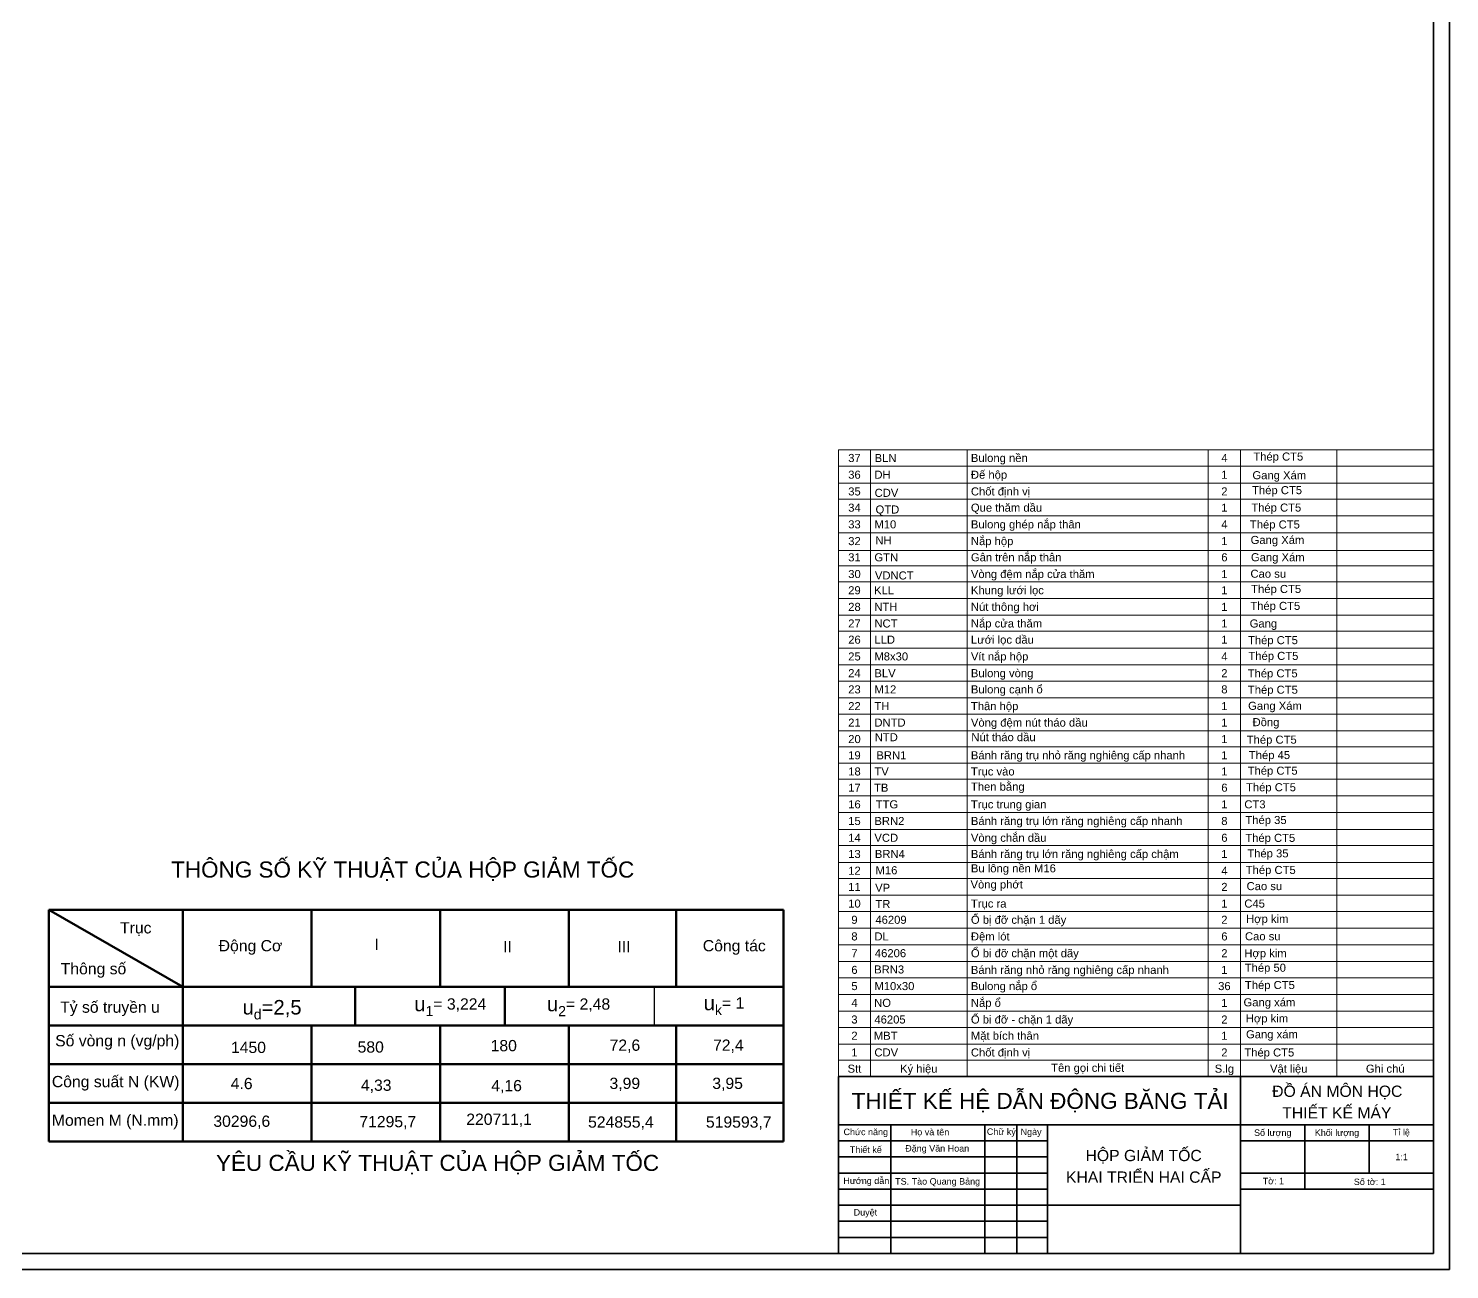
# Model space of a CAD drawing. Header units: millimetres. Extents: x 4028 to 8898, y 4975 to 5816.
# Drawn here: x 8456.5 to 8898.3, y 4974.9 to 5360.6 of the extents above; entities that cross this region are included whole.
import ezdxf

# ---------------------------------------------------------------- set-up
doc = ezdxf.new("R2010")
doc.units = ezdxf.units.MM
doc.layers.get('0').update_dxf_attribs({"lineweight": 35})
doc.layers.add('net manh', color=2, linetype='Continuous', lineweight=13)
doc.styles.get("Standard").update_dxf_attribs({"font": 'arial.ttf'})

msp = doc.modelspace()

# ---------------------------------------------------------------- linework, layer by layer
for p, q in [((8898.3, 4974.94), (8898.3, 5815.94)), ((8893.3, 4979.94), (8893.3, 5810.94)), ((8708.3, 4979.94), (8708.3, 5034.94)), ((8708.3, 5034.94), (8893.3, 5034.94)), ((8833.3, 5034.94), (8833.3, 4979.94)), ((8893.3, 5034.94), (8893.3, 5019.94)), ((8708.3, 5019.94), (8893.3, 5019.94)), ((8724.623, 4979.94), (8724.623, 5019.94)), ((8753.835, 4979.94), (8753.835, 5019.94)), ((8763.805, 4979.94), (8763.805, 5019.94)), ((8773.3, 4979.94), (8773.3, 5019.94)), ((8853.3, 5019.94), (8853.3, 4999.94)), ((8873.3, 5019.94), (8873.3, 5004.94)), ((8893.3, 5019.94), (8893.3, 4979.94)), ((8708.3, 5014.94), (8773.3, 5014.94)), ((8833.3, 5014.94), (8893.3, 5014.94)), ((8708.3, 5009.94), (8773.3, 5009.94)), ((8708.3, 5004.94), (8773.3, 5004.94)), ((8833.3, 5004.94), (8893.3, 5004.94)), ((8708.3, 4999.94), (8773.3, 4999.94)), ((8833.3, 4999.94), (8893.3, 4999.94)), ((8708.3, 4994.94), (8773.3, 4994.94)), ((8773.3, 4994.94), (8833.3, 4994.94)), ((8708.3, 4989.94), (8773.3, 4989.94)), ((8708.3, 4984.94), (8773.3, 4984.94)), ((7729.3, 4979.94), (8893.3, 4979.94)), ((8893.3, 4979.94), (8708.3, 4979.94)), ((7709.3, 4974.94), (8898.3, 4974.94))]:
    msp.add_line(p, q)
at = {"lineweight": 50}
for p, q in [((8462.878, 5086.783), (8504.505, 5062.783)), ((8691.276, 5086.783), (8462.878, 5086.783)), ((8462.878, 5086.783), (8462.878, 5014.783)), ((8462.878, 5086.783), (8504.505, 5062.783)), ((8691.276, 5086.783), (8462.878, 5086.783)), ((8462.878, 5086.783), (8462.878, 5014.783)), ((8504.505, 5086.783), (8504.505, 5014.783)), ((8504.505, 5086.783), (8504.505, 5014.783)), ((8544.505, 5086.783), (8544.505, 5062.783)), ((8544.505, 5086.783), (8544.505, 5062.783)), ((8584.505, 5086.783), (8584.505, 5062.783)), ((8584.505, 5086.783), (8584.505, 5062.783)), ((8624.505, 5086.783), (8624.505, 5062.783)), ((8624.505, 5086.783), (8624.505, 5062.783)), ((8657.886, 5062.455), (8657.886, 5086.783)), ((8691.276, 5086.783), (8691.276, 5014.783)), ((8691.276, 5086.783), (8691.276, 5014.783)), ((8462.878, 5062.783), (8691.276, 5062.783)), ((8462.878, 5062.783), (8691.276, 5062.783)), ((8558.055, 5062.783), (8558.055, 5050.783)), ((8558.055, 5062.783), (8558.055, 5050.783)), ((8604.643, 5062.783), (8604.643, 5050.783)), ((8604.643, 5062.783), (8604.643, 5050.783)), ((8462.878, 5050.783), (8691.276, 5050.783)), ((8462.878, 5050.783), (8691.276, 5050.783)), ((8544.505, 5050.783), (8544.505, 5014.783)), ((8544.505, 5050.783), (8544.505, 5014.783)), ((8584.505, 5050.783), (8584.505, 5014.783)), ((8584.505, 5050.783), (8584.505, 5014.783)), ((8624.505, 5050.783), (8624.505, 5014.783)), ((8624.505, 5050.783), (8624.505, 5014.783)), ((8657.886, 5014.783), (8657.886, 5050.783)), ((8462.878, 5038.783), (8691.276, 5038.783)), ((8462.878, 5038.783), (8691.276, 5038.783)), ((8462.878, 5026.783), (8691.276, 5026.783)), ((8462.878, 5026.783), (8691.276, 5026.783)), ((8462.878, 5014.783), (8691.276, 5014.783)), ((8462.878, 5014.783), (8691.276, 5014.783))]:
    msp.add_line(p, q, dxfattribs=at)
at = {"color": 7, "linetype": 'Continuous'}
for q in [(8873.3, 5034.94), (8893.3, 5034.94)]:
    msp.add_line((8708.3, 5034.94), q, dxfattribs=at)
at = {"layer": 'Defpoints', "color": 0}
msp.add_line((8651.013, 5062.854), (8651.013, 5050.737), dxfattribs=at)
at = {"layer": 'net manh', "linetype": 'Continuous'}
for p, q in [((8893.3, 5034.94), (8893.3, 5234.889)), ((8708.3, 5229.726), (8708.3, 5034.94)), ((8708.3, 5229.726), (8893.3, 5229.726)), ((8718.3, 5034.94), (8718.3, 5229.726)), ((8748.3, 5034.94), (8748.3, 5229.726)), ((8823.3, 5034.94), (8823.3, 5229.726)), ((8833.3, 5034.94), (8833.3, 5229.726)), ((8863.3, 5034.94), (8863.3, 5229.726)), ((8708.3, 5224.563), (8893.3, 5224.563)), ((8708.3, 5219.362), (8893.3, 5219.362)), ((8708.3, 5214.325), (8893.3, 5214.325)), ((8708.3, 5209.125), (8893.3, 5209.125)), ((8708.3, 5203.924), (8893.3, 5203.924)), ((8708.3, 5198.395), (8893.3, 5198.395)), ((8708.3, 5193.687), (8893.3, 5193.687)), ((8708.3, 5188.65), (8893.3, 5188.65)), ((8708.3, 5183.49), (8893.3, 5183.49)), ((8708.3, 5178.331), (8893.3, 5178.331)), ((8708.3, 5173.294), (8893.3, 5173.294)), ((8708.3, 5168.078), (8893.3, 5168.078)), ((8708.3, 5162.877), (8893.3, 5162.877)), ((8708.3, 5157.841), (8893.3, 5157.841)), ((8708.3, 5152.64), (8893.3, 5152.64)), ((8708.3, 5147.523), (8893.3, 5147.523)), ((8708.3, 5142.406), (8893.3, 5142.406)), ((8708.3, 5137.369), (8893.3, 5137.369)), ((8708.3, 5132.333), (8893.3, 5132.333)), ((8708.3, 5127.296), (8893.3, 5127.296)), ((8708.3, 5122.121), (8893.3, 5122.121)), ((8708.3, 5116.946), (8893.3, 5116.946)), ((8708.3, 5111.73), (8893.3, 5111.73)), ((8708.3, 5106.693), (8893.3, 5106.693)), ((8708.3, 5101.493), (8893.3, 5101.493)), ((8708.3, 5096.456), (8893.3, 5096.456)), ((8708.3, 5091.281), (8893.3, 5091.281)), ((8708.3, 5086.244), (8893.3, 5086.244)), ((8708.3, 5081.069), (8893.3, 5081.069)), ((8708.3, 5075.853), (8893.3, 5075.853)), ((8708.3, 5070.678), (8893.3, 5070.678)), ((8708.3, 5065.641), (8893.3, 5065.641)), ((8708.3, 5060.425), (8893.3, 5060.425)), ((8708.3, 5055.25), (8893.3, 5055.25)), ((8708.3, 5050.214), (8893.3, 5050.214)), ((8708.3, 5045.013), (8893.3, 5045.013)), ((8708.3, 5039.976), (8893.3, 5039.976))]:
    msp.add_line(p, q, dxfattribs=at)

# ---------------------------------------------------------------- texts
for s, height, p in [('ĐỒ ÁN MÔN HỌC', 3.5, (8843.16, 5028.608)), ('T', 5, (8712.429, 5024.863)), ('HIẾT KẾ HỆ DẪN ĐỘNG BĂNG TẢI', 5, (8716.696, 5024.863)), ('THIẾT KẾ MÁY', 3.5, (8846.283, 5021.891)), ('Chức năng', 2, (8709.909, 5016.717)), ('Họ và tên', 2, (8730.805, 5016.656)), ('Chữ ký', 2, (8754.445, 5016.803)), ('Ngày', 2, (8764.945, 5016.728)), ('Số lượng', 2, (8837.519, 5016.487)), ('Khối lượng', 2, (8856.392, 5016.487)), ('Tỉ lệ', 2, (8880.686, 5016.605)), ('Thiết kế', 2, (8711.856, 5011.21)), ('Đặng Văn Hoan', 2, (8729.083, 5011.604)), ('HỘP GIẢM TỐC', 3.5, (8785.137, 5008.636)), ('1:1', 2, (8881.463, 5008.936)), ('KHAI TR', 3.5, (8779.047, 5001.92)), ('IỂN HAI CẤP', 3.5, (8798.336, 5001.92)), ('  Hướng dẫn', 2, (8708.3, 5001.521)), ('  Hướng dẫn', 2, (8708.3, 5001.521)), ('TS. ', 2, (8725.955, 5001.35)), ('Tào Quang Bảng', 2, (8731.078, 5001.35)), ('Tờ: 1', 2, (8840.201, 5001.451)), ('Số tờ: 1', 2, (8868.54, 5001.211)), ('Duyệt', 2, (8713.053, 4991.728))]:
    msp.add_text(s, height=height).set_placement(p)
at = {"color": 3, "char_height": 2.5}
for s, insert, width, attachment_point in [('37', (8713.3, 5228.413), 7.6, 2), ('{\\fArial|b0|i0|c163|p34;BLN} ', (8719.556, 5228.393), 72.6, 1), ('Bulong{\\fArial|b0|i0|c163|p34; nền} ', (8749.5, 5228.413), 72.6, 1), ('4', (8828.3, 5228.413), 7.6, 2), ('{\\fArial|b0|i0|c163|p34;Thép CT5}', (8837.289, 5228.849), 27.6, 1), ('36', (8713.3, 5223.213), 7.6, 2), ('DH', (8719.5, 5223.213), 27.6, 1), ('{\\fArial|b0|i0|c163|p34;Đế hộp}', (8749.5, 5223.213), 72.6, 1), ('1', (8828.3, 5223.213), 7.6, 2), ('Gang {\\fArial|b0|i0|c163|p34;Xám}', (8837.015, 5223.045), 27.6, 1), ('35', (8713.3, 5218.012), 7.6, 2), ('CDV', (8719.555, 5217.574), 72.6, 1), ('{\\fArial|b0|i0|c163|p34;Chốt định vị}', (8749.5, 5218.012), 72.6, 1), ('2', (8828.3, 5218.012), 7.6, 2), ('{\\fArial|b0|i0|c163|p34;Thép CT5}', (8836.91, 5218.406), 27.6, 1), ('Que t{\\fArial|b0|i0|c163|p34;hăm dầu}', (8749.5, 5212.975), 72.6, 1), ('{\\fArial|b0|i0|c163|p34;Thép CT5}', (8836.671, 5212.995), 27.6, 1), ('34', (8713.3, 5212.975), 7.6, 2), ('QTD', (8719.856, 5212.392), 72.6, 1), ('1', (8828.3, 5212.975), 7.6, 2), ('33', (8713.3, 5207.775), 7.6, 2), ('M10', (8719.5, 5207.775), 27.6, 1), ('Bulong {\\fArial|b0|i0|c163|p34;ghép nắp thân}', (8749.5, 5207.775), 72.6, 1), ('4', (8828.3, 5207.775), 7.6, 2), ('{\\fArial|b0|i0|c163|p34;Thép CT5}', (8836.223, 5207.745), 27.6, 1), ('32', (8713.3, 5202.574), 7.6, 2), ('NH', (8719.785, 5202.803), 72.6, 1), ('{\\fArial|b0|i0|c163|p34;Nắp hộp}', (8749.5, 5202.574), 72.6, 1), ('1', (8828.3, 5202.574), 7.6, 2), ('Gang {\\fArial|b0|i0|c163|p34;Xám}', (8836.455, 5202.928), 27.6, 1), ('31', (8713.3, 5197.537), 7.6, 2), ('GTN', (8719.5, 5197.537), 27.6, 1), ('{\\fArial|b0|i0|c163|p34;Gân trên nắp thân}', (8749.5, 5197.537), 72.6, 1), ('6', (8828.3, 5197.537), 7.6, 2), ('Gang {\\fArial|b0|i0|c163|p34;Xám}', (8836.547, 5197.557), 27.6, 1), ('30', (8713.3, 5192.337), 7.6, 2), ('VDNCT', (8719.655, 5191.899), 72.6, 1), ('{\\fArial|b0|i0|c163|p34;Vòng đệm nắp cửa thăm}', (8749.5, 5192.337), 72.6, 1), ('1', (8828.3, 5192.337), 7.6, 2), ('Cao su', (8836.405, 5192.439), 27.6, 1), ('29', (8713.3, 5187.3), 7.6, 2), ('KLL', (8719.407, 5187.3), 72.6, 1), ('Khung {\\fArial|b0|i0|c163|p34;lưới lọc}', (8749.5, 5187.3), 72.6, 1), ('1', (8828.3, 5187.3), 7.6, 2), ('{\\fArial|b0|i0|c163|p34;Thép CT5}', (8836.628, 5187.699), 27.6, 1), ('28', (8713.3, 5182.14), 7.6, 2), ('NTH', (8719.477, 5182.14), 72.6, 1), ('N{\\fArial|b0|i0|c163|p34;út thông hơi}', (8749.5, 5182.14), 72.6, 1), ('1', (8828.3, 5182.14), 7.6, 2), ('{\\fArial|b0|i0|c163|p34;Thép CT5}', (8836.346, 5182.438), 27.6, 1), ('27', (8713.3, 5176.981), 7.6, 2), ('NCT', (8719.5, 5176.981), 27.6, 1), ('N{\\fArial|b0|i0|c163|p34;ắp cửa thăm}', (8749.5, 5176.981), 72.6, 1), ('1', (8828.3, 5176.981), 7.6, 2), ('Gang ', (8836.159, 5176.972), 27.6, 1), ('26', (8713.3, 5171.944), 7.6, 2), ('LLD', (8719.5, 5171.944), 27.6, 1), ('L{\\fArial|b0|i0|c163|p34;ưới lọc dầu}', (8749.5, 5171.944), 72.6, 1), ('1', (8828.3, 5171.944), 7.6, 2), ('{\\fArial|b0|i0|c163|p34;Thép CT5}', (8835.626, 5171.792), 27.6, 1), ('25', (8713.3, 5166.728), 7.6, 2), ('M8x30', (8719.5, 5166.728), 27.6, 1), ('V{\\fArial|b0|i0|c163|p34;ít nắp hộp}', (8749.5, 5166.728), 72.6, 1), ('4', (8828.3, 5166.728), 7.6, 2), ('{\\fArial|b0|i0|c163|p34;Thép CT5}', (8835.773, 5166.899), 27.6, 1), ('24', (8713.3, 5161.527), 7.6, 2), ('BLV', (8719.5, 5161.527), 27.6, 1), ('Bulong {\\fArial|b0|i0|c163|p34;vòng}', (8749.5, 5161.527), 72.6, 1), ('2', (8828.3, 5161.527), 7.6, 2), ('{\\fArial|b0|i0|c163|p34;Thép CT5}', (8835.546, 5161.475), 27.6, 1), ('23', (8713.3, 5156.491), 7.6, 2), ('M12', (8719.5, 5156.491), 27.6, 1), ('Bulong {\\fArial|b0|i0|c163|p34;cạnh ổ}', (8749.5, 5156.491), 72.6, 1), ('8', (8828.3, 5156.491), 7.6, 2), ('{\\fArial|b0|i0|c163|p34;Thép CT5}', (8835.596, 5156.394), 27.6, 1), ('22', (8713.3, 5151.29), 7.6, 2), ('TH', (8719.5, 5151.29), 27.6, 1), ('Th{\\fArial|b0|i0|c163|p34;ân hộp}', (8749.5, 5151.29), 72.6, 1), ('1', (8828.3, 5151.29), 7.6, 2), ('Gang {\\fArial|b0|i0|c163|p34;Xám}', (8835.677, 5151.393), 27.6, 1), ('21', (8713.3, 5146.173), 7.6, 2), ('DNTD', (8719.5, 5146.173), 27.6, 1), ('{\\fArial|b0|i0|c163|p34;Vòng đệm nút tháo dầu}', (8749.5, 5146.173), 72.6, 1), ('1', (8828.3, 5146.173), 7.6, 2), ('{\\fArial|b0|i0|c163|p34;Đồng}', (8837.057, 5146.308), 27.6, 1), ('20', (8713.3, 5141.056), 7.6, 2), ('NTD', (8719.604, 5141.629), 72.6, 1), ('{\\fArial|b0|i0|c163|p34;Nút tháo dầu}', (8749.625, 5141.643), 72.6, 1), ('1', (8828.3, 5141.056), 7.6, 2), ('{\\fArial|b0|i0|c163|p34;Thép CT5}', (8835.251, 5140.872), 27.6, 1), ('19', (8713.3, 5136.019), 7.6, 2), ('BRN1', (8720.115, 5136.003), 72.6, 1), ('{\\fArial|b0|i0|c163|p34;Bánh răng trụ nhỏ răng nghiêng cấp nhanh}', (8749.5, 5136.019), 72.6, 1), ('1', (8828.3, 5136.019), 7.6, 2), ('{\\fArial|b0|i0|c163|p34;Thép }45', (8835.904, 5136.088), 27.6, 1), ('18', (8713.3, 5130.983), 7.6, 2), ('TV', (8719.5, 5130.983), 27.6, 1), ('Tr{\\fArial|b0|i0|c163|p34;ục vào}', (8749.5, 5130.983), 72.6, 1), ('1', (8828.3, 5130.983), 7.6, 2), ('{\\fArial|b0|i0|c163|p34;Thép CT5}', (8835.541, 5131.231), 27.6, 1), ('17', (8713.3, 5125.946), 7.6, 2), ('TB', (8719.379, 5125.946), 72.6, 1), ('Then b{\\fArial|b0|i0|c163|p34;ằng}', (8749.503, 5126.272), 72.6, 1), ('6', (8828.3, 5125.946), 7.6, 2), ('{\\fArial|b0|i0|c163|p34;Thép CT5}', (8835.018, 5126.083), 27.6, 1), ('16', (8713.3, 5120.771), 7.6, 2), ('TTG', (8719.91, 5120.771), 72.6, 1), ('T{\\fArial|b0|i0|c163|p34;rục trung gian}', (8749.5, 5120.771), 72.6, 1), ('1', (8828.3, 5120.771), 7.6, 2), ('CT3', (8834.5, 5120.771), 27.6, 1), ('{\\fArial|b0|i0|c163|p34;Bánh răng trụ lớn răng nghiêng cấp nhanh }', (8749.5, 5115.596), 72.6, 1), ('T{\\fArial|b0|i0|c163|p34;hép }35', (8834.83, 5115.903), 27.6, 1), ('15', (8713.3, 5115.596), 7.6, 2), ('BRN2', (8719.5, 5115.596), 27.6, 1), ('8', (8828.3, 5115.596), 7.6, 2), ('14', (8713.3, 5110.38), 7.6, 2), ('VCD', (8719.5, 5110.38), 27.6, 1), ('V{\\fArial|b0|i0|c163|p34;òng chắn dầu}', (8749.5, 5110.38), 72.6, 1), ('6', (8828.3, 5110.38), 7.6, 2), ('{\\fArial|b0|i0|c163|p34;Thép CT5}', (8834.791, 5110.346), 27.6, 1), ('13', (8713.3, 5105.343), 7.6, 2), ('{\\fArial|b0|i0|c163|p34;BRN4}', (8719.644, 5105.343), 72.6, 1), ('B{\\fArial|b0|i0|c163|p34;ánh răng trụ} {\\fArial|b0|i0|c163|p34;lớn răng nghiêng cấp chậm}', (8749.5, 5105.343), 72.6, 1), ('1', (8828.3, 5105.343), 7.6, 2), ('T{\\fArial|b0|i0|c163|p34;hép }35', (8835.424, 5105.528), 27.6, 1), ('12', (8713.3, 5100.143), 7.6, 2), ('M16', (8719.853, 5100.281), 72.6, 1), ('{\\fArial|b0|i0|c163|p34;Bu lông nền M16}', (8749.5, 5100.879), 72.6, 1), ('4', (8828.3, 5100.143), 7.6, 2), ('{\\fArial|b0|i0|c163|p34;Thép CT5}', (8834.941, 5100.38), 27.6, 1), ('11', (8713.3, 5095.106), 7.6, 2), ('VP', (8719.732, 5094.831), 27.6, 1), ('V{\\fArial|b0|i0|c163|p34;òng phớt}', (8749.385, 5095.871), 72.6, 1), ('2', (8828.3, 5095.106), 7.6, 2), ('Cao su', (8835.195, 5095.354), 27.6, 1), ('10', (8713.3, 5089.931), 7.6, 2), ('TR', (8719.808, 5089.795), 72.6, 1), ('Trục ra', (8749.5, 5089.931), 72.6, 1), ('1', (8828.3, 5089.931), 7.6, 2), ('C45', (8834.5, 5089.931), 27.6, 1), ('{\\fArial|b0|i0|c163|p34;Ổ bị đỡ chặn 1 dãy}', (8749.5, 5084.894), 72.6, 1), ('{\\fArial|b0|i0|c163|p34;Hợp kim}', (8835.048, 5085.181), 27.6, 1), ('9', (8713.3, 5084.894), 7.6, 2), ('46209', (8719.8, 5084.894), 72.6, 1), ('2', (8828.3, 5084.894), 7.6, 2), ('8', (8713.3, 5079.719), 7.6, 2), ('DL', (8719.5, 5079.719), 27.6, 1), ('{\\fArial|b0|i0|c163|p34;Đệm lót}', (8749.5, 5079.719), 72.6, 1), ('6', (8828.3, 5079.719), 7.6, 2), ('Cao su', (8834.702, 5079.761), 27.6, 1), ('7', (8713.3, 5074.503), 7.6, 2), ('{\\fArial|b0|i0|c163|p34;46206}', (8719.647, 5074.51), 72.6, 1), ('{\\fArial|b0|i0|c163|p34;Ổ bi đỡ chặn một dãy}', (8749.5, 5074.503), 72.6, 1), ('2', (8828.3, 5074.503), 7.6, 2), ('{\\fArial|b0|i0|c163|p34;Hợp kim}', (8834.5, 5074.503), 27.6, 1), ('6', (8713.3, 5069.328), 7.6, 2), ('BRN3', (8719.424, 5069.457), 72.6, 1), ('B{\\fArial|b0|i0|c163|p34;ánh răng nhỏ răng nghiêng cấp nhanh}', (8749.5, 5069.328), 72.6, 1), ('1', (8828.3, 5069.328), 7.6, 2), ('T{\\fArial|b0|i0|c163|p34;hép }50', (8834.621, 5069.997), 27.6, 1), ('5', (8713.3, 5064.291), 7.6, 2), ('M10x30', (8719.5, 5064.291), 27.6, 1), ('Bulong nắp ổ ', (8749.5, 5064.291), 72.6, 1), ('36', (8828.3, 5064.291), 7.6, 2), ('{\\fArial|b0|i0|c163|p34;Thép CT5}', (8834.67, 5064.617), 27.6, 1), ('4', (8713.3, 5059.075), 7.6, 2), ('NO', (8719.419, 5059.075), 72.6, 1), ('Nắp ổ ', (8749.5, 5059.075), 72.6, 1), ('1', (8828.3, 5059.075), 7.6, 2), ('Gang {\\fArial|b0|i0|c163|p34;xám}', (8834.247, 5059.243), 27.6, 1), ('{\\fArial|b0|i0|c163|p34;Ổ bi đỡ - chặn 1 dãy}', (8749.5, 5053.9), 72.6, 1), ('H{\\fArial|b0|i0|c163|p34;ợp kim}', (8834.963, 5054.237), 27.6, 1), ('3', (8713.3, 5053.9), 7.6, 2), ('46205', (8719.5, 5053.9), 27.6, 1), ('2', (8828.3, 5053.9), 7.6, 2), ('2', (8713.3, 5048.864), 7.6, 2), ('MBT', (8719.323, 5048.864), 72.6, 1), ('{\\fArial|b0|i0|c163|p34;Mặt bích thân}', (8749.5, 5048.864), 72.6, 1), ('1', (8828.3, 5048.864), 7.6, 2), ('Gang {\\fArial|b0|i0|c163|p34;xám}', (8835.024, 5049.309), 27.6, 1), ('1', (8713.3, 5043.663), 7.6, 2), ('CDV', (8719.5, 5043.663), 27.6, 1), ('{\\fArial|b0|i0|c163|p34;Chốt định vị}', (8749.5, 5043.663), 72.6, 1), ('2', (8828.3, 5043.663), 7.6, 2), ('T{\\fArial|b0|i0|c163|p34;hép CT5}', (8834.5, 5043.663), 27.6, 1), ('Stt', (8713.3, 5038.626), 7.6, 2), ('Ký hiệu', (8733.3, 5038.626), 27.6, 2), ('Tên gọi chi tiết', (8785.8, 5037.263), 72.6, 5), ('S.lg', (8828.3, 5038.626), 7.6, 2), ('Vật liệu', (8848.3, 5038.626), 27.6, 2), ('Ghi chú', (8878.3, 5038.626), 27.6, 2)]:
    msp.add_mtext(s, dxfattribs=dict(at, insert=insert, width=width, attachment_point=attachment_point))
at = {"lineweight": 18, "attachment_point": 1}
for s, insert, char_height, width in [('{\\fArial|b0|i0|c0|p34;THÔNG SỐ KỸ THUẬT CỦA HỘP GIẢM TỐC}', (8500.884, 5101.76), 5, 210.88629), ('{\\fArial|b0|i0|c0|p34;Trục}', (8484.993, 5082.9), 3.5, 16.81906), ('{\\fArial|b0|i0|c163|p34;72,6}', (8637.188, 5046.419), 3.5, 16.81906), ('{\\fArial|b0|i0|c163|p34;72,4}', (8669.341, 5046.419), 3.5, 16.81906), ('{\\fArial|b0|i0|c163|p34;3,99}', (8637.155, 5034.565), 3.5, 16.81906), ('{\\fArial|b0|i0|c163|p34;3,95}', (8669.109, 5034.565), 3.5, 16.81906), ('{\\fArial|b0|i0|c163|p34;524855,4}', (8630.488, 5022.538), 3.5, 16.81906), ('{\\fArial|b0|i0|c163|p34;519593,7}', (8667.131, 5022.538), 3.5, 16.81906), ('{\\fArial|b0|i0|c0|p34;YÊU CẦU KỸ THUẬT CỦA HỘP GIẢM TỐC}', (8514.825, 5010.595), 5, 210.88629)]:
    msp.add_mtext(s, dxfattribs=dict(at, insert=insert, char_height=char_height, width=width))
at = {"lineweight": 9, "char_height": 3.5, "attachment_point": 1}
for s, insert, width in [('{\\fArial Baltic|b0|i0|c0|p34;Động Cơ}', (8515.659, 5077.341), 21.30474), ('I', (8564.1, 5077.796), 16.81906), ('I', (8564.1, 5077.796), 16.81906), ('II', (8604.081, 5077.002), 16.81906), ('II', (8604.081, 5077.002), 16.81906), ('III', (8639.638, 5077.002), 16.81906), ('III', (8639.638, 5077.002), 16.81906), ('{\\fArial|b0|i0|c0|p34;Công tác}', (8666.158, 5077.341), 21.81845), ('{\\fArial|b0|i0|c0|p34;Thông số}', (8466.556, 5070.193), 20.57329), ('{\\fArial|b0|i0|c0|p34;Tỷ số truyền u}', (8466.378, 5058.246), 33.58392), ('\\A1;{\\H1.286x;u\\fArial|b0|i0|c163|p34;\\H0.7x;\\S^ d;\\fArial|b0|i0|c0|p34;\\H1.42857x;=\\fArial|b0|i0|c163|p34;2,5\\fArial|b0|i0|c0|p34; }', (8523.072, 5058.707), 24.61222), ('\\A1;{\\H1.286x;u\\H0.7x;\\S^ 1;}= {\\fArial|b0|i0|c163|p34;3,224}', (8576.448, 5059.735), 24.61222), ('\\A1;{\\H1.286x;u\\H0.7x;\\S^ 2;}= {\\fArial|b0|i0|c163|p34;2,48}', (8617.694, 5059.708), 27.23898), ('\\A1;{\\H1.286x;u\\fArial|b0|i0|c163|p34;\\H0.7x;\\S^ k;}= {\\fArial|b0|i0|c163|p34;1}', (8666.424, 5060.044), 16.81906), ('{\\fArial|b0|i0|c0|p34;Số vòng n (vg/ph)}', (8464.837, 5047.822), 50.30974), ('{\\fArial|b0|i0|c163|p34;1450}', (8519.48, 5045.738), 16.81906), ('{\\fArial|b0|i0|c163|p34;580}', (8558.847, 5045.866), 16.81906), ('{\\fArial|b0|i0|c163|p34;180}', (8600.202, 5046.283), 16.81906), ('{\\fArial|b0|i0|c0|p34;Công suất N (KW)}', (8463.805, 5035.112), 40.15338), ('{\\fArial|b0|i0|c163|p34;4.6}', (8519.406, 5034.504), 16.81906), ('{\\fArial|b0|i0|c163|p34;4,33}', (8559.87, 5033.986), 16.81906), ('{\\fArial|b0|i0|c163|p34;4,16}', (8600.407, 5033.852), 16.81906), ('{\\fArial|b0|i0|c0|p34;Momen M (N.mm)}', (8463.805, 5023.112), 40.15338), ('\\pt3.5;{\\fArial|b0|i0|c163|p34;220711,1}', (8592.628, 5023.41), 25.35193), ('{\\fArial|b0|i0|c163|p34;30296,6}', (8514.009, 5022.794), 16.81906), ('{\\fArial|b0|i0|c163|p34;71295,7}', (8559.394, 5022.67), 16.81906)]:
    msp.add_mtext(s, dxfattribs=dict(at, insert=insert, width=width))

doc.saveas('drawing.dxf')
